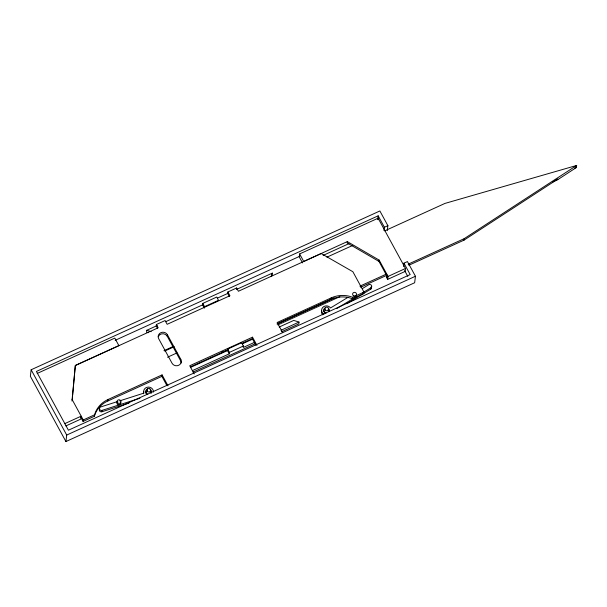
<?xml version="1.0" encoding="UTF-8"?>
<svg xmlns="http://www.w3.org/2000/svg" width="607" height="607" viewBox="0 0 607 607"><rect width="100%" height="100%" fill="white"/><g stroke="black" fill="none" stroke-linecap="round" stroke-linejoin="round"><path stroke-width="0.91" d="M72.271 399.846L72.514 397.054M72.681 395.195L75.298 365.46L118.889 345.611L114.799 338.107L37.202 373.442M71.96 401.03L75.351 365.497L158.177 327.788L156.394 324.517L165.112 320.549L167.16 324.305L229.932 295.723L227.883 291.967L236.601 287.999L238.384 291.261L321.202 253.544L352.872 271.724L363.98 292.126L363.805 293.598L352.47 298.765A26.177 24.219 7 0 0 331.027 299.357L276.974 323.971M387.266 230.675L387.881 225.66L379.876 210.97L31.147 369.762L30.35 376.257L65.92 441.547L414.649 282.748L415.446 276.253L407.441 261.564L403.959 263.157L403.549 266.496M65.92 441.547L66.717 435.052L31.147 369.762M81.072 416.903L80.799 419.118L65.852 425.924M83.25 419.961L94.586 414.793A26.177 24.219 7 0 1 108.023 399.512L162.077 374.898L161.894 376.378L107.841 400.984A26.177 24.219 7 0 0 94.404 416.273L83.076 421.433L83.25 419.961L72.142 399.558M94.404 416.273L94.586 414.793M128.957 403.109L101.9 411.774L102.075 410.37L139.959 398.238M107.841 400.984L108.023 399.512M157.099 325.595L146.795 330.284L146.568 332.128L148.328 332.689M156.394 324.517L156.211 325.997L157.547 328.448M181.106 363.039A4.902 4.53 7 0 0 180.583 360.74L167.244 336.255L167.426 334.776A4.902 4.53 7 0 0 160.84 332.682A4.902 4.53 7 0 0 158.708 338.744L172.039 363.229A4.902 4.53 7 0 0 178.625 365.323A4.902 4.53 7 0 0 180.757 359.261L167.426 334.776M180.583 360.74L180.757 359.261M204.377 308.144L202.594 304.873L202.776 303.401L216.722 297.051L218.505 300.313L204.551 306.664L202.776 303.401M229.34 296.444L227.701 293.447L227.883 291.967M192.358 370.649L229.271 353.843L227.488 350.58L227.671 349.101L241.624 342.75L243.399 346.013L243.217 347.492L254.379 342.409M236.419 289.471L236.601 287.999M229.271 353.843L229.454 352.363L227.671 349.101M255.888 345.186L252.33 338.653L252.512 337.181L189.741 365.763L194.187 373.927M237.147 289.144L272.338 273.12L271.541 276.58M386.773 275.715L386.796 277.74L387.683 279.379L405.119 271.435L405.484 268.484L378.093 218.209L299.63 253.938L299.266 256.89L302.536 262.899M279.174 327.044L293.75 320.405L299.016 322.082L298.788 323.926L281.595 331.756M331.027 299.357L331.21 297.878A26.177 24.219 7 0 1 352.652 297.286L363.98 292.126M387.683 279.379L388.048 276.428L379.155 260.1L347.31 241.601L347.151 242.929L378.988 261.427L386.993 276.124L386.796 277.74M352.47 298.765L352.652 297.286M377.759 219.165L378.169 215.819L36.412 371.438L68.424 430.204L410.18 274.576L403.959 263.157M377.911 219.688L378.093 218.209M346.825 303.72L370.695 289.198L370.869 287.794A1.958 1.813 7 0 0 371.393 285.282A1.958 1.813 7 0 0 368.677 284.751L362.318 288.613M378.988 261.427L379.155 260.1M383.981 230.592L384.398 227.246L378.169 215.819M408.852 265.251L464.014 240.137L464.196 238.657L576.65 165.453L576.4 167.517L557.651 179.718L552.476 182.077M557.651 179.718L557.727 179.126L555.139 180.309M271.2 276.352L272.338 273.12M464.014 240.137L557.727 179.126M348.008 297.324L330.519 307.961L330.033 307.339A4.902 4.53 7 0 0 322.681 307.499A4.902 4.53 7 0 0 323.956 314.244M336.65 308.614L356.544 296.512M362.91 292.635L370.869 287.794M115.193 340.307L299.881 256.207M165.681 321.687L202.594 304.873M217.405 298.136L227.701 293.447M347.31 241.601L303.72 261.45L299.63 253.938M384.398 227.246L387.881 225.66M323.121 255.403L348.904 243.665M326.907 257.171L352.766 245.403M384.656 230.88L444.992 203.406L576.65 165.453M163.951 350.694L173.45 346.369M164.725 351.043L174.224 346.718M167.509 357.227L177.009 352.902M331.21 297.878L277.156 322.492L282.687 332.651M278.021 323.432L334.047 297.923M359.905 286.147L386.621 273.985M408.17 264.174L464.196 238.657M277.839 324.912L339.897 296.656M360.588 287.232L387.304 275.07M64.554 423.732L81.163 416.167M388.048 276.428L405.484 268.484M190.423 366.848L228.255 349.617M242.011 343.357L252.33 338.653M224.302 351.567L227.557 350.08M190.621 367.372L227.488 350.58M242.299 343.835L252.588 339.154M229.454 352.363L243.399 346.013M280.988 330.291L299.016 322.082M193.026 372.091L254.932 343.896M66.717 435.052L415.446 276.253M117.849 401.455L100.732 406.94A1.958 1.813 7 0 0 99.563 409.247A1.958 1.813 7 0 0 102.075 410.37M119.655 400.878L143.988 393.086L143.73 392.357A4.902 4.53 7 0 1 148.305 387.084A4.902 4.53 7 0 1 153.427 392.076M574.639 168.025L576.4 167.517M146.795 330.284L151.189 331.68M222.116 351.757L223.452 352.614M404.672 270.623L407.783 276.337M252.512 337.181L256.958 345.337M162.077 374.898L168.033 385.832M161.894 376.378L167.001 385.748M80.405 416.539L83.076 421.433M355.474 297.157A1.958 1.813 7 0 1 355.012 297.362M322.787 314.881A4.902 4.53 7 0 1 321.627 310.458M323.41 311.406A2.936 2.716 7 0 1 325.2 309.274M328.114 309.684A2.936 2.716 7 0 1 328.653 310.192L329.04 310.814A2.936 2.716 7 0 1 329.237 311.505A2.936 2.716 7 0 0 329.206 309.418L328.827 308.796A2.936 2.716 7 0 0 328.281 308.28M326.111 313.106A2.936 2.716 7 0 1 325.375 307.878M371.218 286.686A1.958 1.813 7 0 1 370.695 289.198M120.452 402.054A1.958 1.813 7 0 1 120.11 404.474A1.958 1.813 7 0 1 117.47 404.323A1.958 1.813 7 0 1 117.356 401.872M145.437 393.048A2.936 2.716 7 0 1 147.539 390.4M150.392 391.083A2.936 2.716 7 0 1 151.31 393.002M143.563 393.753A4.902 4.53 7 0 1 143.768 391.416M149.944 389.254A2.936 2.716 7 0 1 151.128 392.964M147.865 394.254A2.936 2.716 7 0 1 146.044 393.002L145.733 392.35A2.936 2.716 7 0 1 147.713 388.996M101.9 411.774A1.958 1.813 7 0 1 99.73 408.868M147.106 394.383A1.958 1.813 7 0 1 146.606 392.213M146.879 391.826A1.958 1.813 7 0 1 147.258 391.515M150.217 392.448A1.958 1.813 7 0 1 150.324 392.911M324.328 312.43A1.958 1.813 7 0 1 324.335 311.952M324.737 311.103A1.958 1.813 7 0 1 325.102 310.776M158.23 336.756A4.902 4.53 7 0 1 167.244 336.255M353.274 295.51A1.958 1.813 7 0 0 356.476 294.539A1.958 1.813 7 0 0 353.919 292.437A1.958 1.813 7 0 0 353.274 295.51M117.773 402.957A1.958 1.813 7 0 0 120.96 401.94A1.958 1.813 7 0 0 118.365 399.876A1.958 1.813 7 0 0 117.773 402.957M147.463 391.507A1.958 1.813 7 0 0 150.65 390.506A1.958 1.813 7 0 0 148.07 388.427A1.958 1.813 7 0 0 147.463 391.507M325.458 310.336A1.958 1.813 7 0 0 328.615 309.236A1.958 1.813 7 0 0 325.959 307.233A1.958 1.813 7 0 0 325.458 310.336"/></g></svg>
